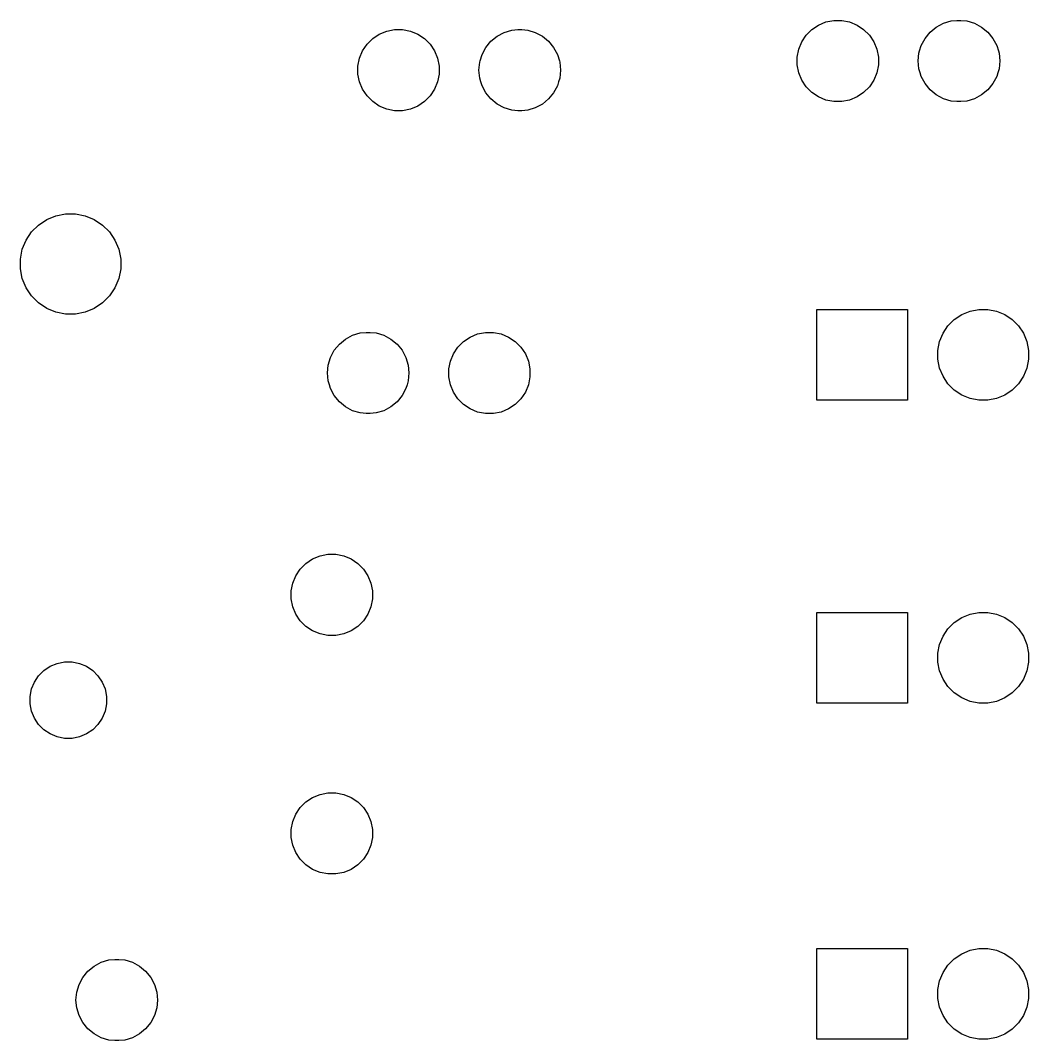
# Model space of a CAD drawing. Extents: x 139.8 to 186.2, y -94.3 to -48.9.
# Drawn here: x 164.1 to 185.23, y -70.32 to -48.93 of the extents above; entities that cross this region are included whole.
import ezdxf

# ---------------------------------------------------------------- set-up
doc = ezdxf.new("R2010")
doc.units = 0
doc.header["$MEASUREMENT"] = 0
doc.layers.add('BLACK', color=7, linetype='CONTINUOUS')

msp = doc.modelspace()

# ---------------------------------------------------------------- linework, layer by layer
at = {"layer": 'BLACK', "linetype": 'CONTINUOUS'}
for p, q in [((180.826, -49.0299), (180.981, -48.9657)), ((180.981, -48.9657), (181.145, -48.933)), ((181.145, -48.933), (181.313, -48.933)), ((181.313, -48.933), (181.477, -48.9657)), ((181.477, -48.9657), (181.632, -49.0299)), ((183.442, -48.994), (183.602, -48.9453)), ((183.602, -48.9453), (183.727, -48.933)), ((183.602, -48.9453), (183.602, -48.9453)), ((183.602, -48.9453), (183.602, -48.9453)), ((183.727, -48.933), (183.811, -48.933)), ((183.811, -48.933), (183.936, -48.9453)), ((183.936, -48.9453), (183.936, -48.9453)), ((183.936, -48.9453), (183.936, -48.9453)), ((183.936, -48.9453), (184.096, -48.994)), ((171.619, -49.2204), (171.774, -49.1562)), ((171.774, -49.1562), (171.938, -49.1235)), ((171.938, -49.1235), (172.106, -49.1235)), ((172.106, -49.1235), (172.27, -49.1562)), ((172.27, -49.1562), (172.425, -49.2204)), ((174.087, -49.2635), (174.235, -49.1845)), ((174.235, -49.1845), (174.395, -49.1358)), ((174.235, -49.1845), (174.235, -49.1845)), ((174.235, -49.1845), (174.235, -49.1845)), ((174.395, -49.1358), (174.52, -49.1235)), ((174.395, -49.1358), (174.395, -49.1358)), ((174.395, -49.1358), (174.395, -49.1358)), ((174.52, -49.1235), (174.604, -49.1235)), ((174.604, -49.1235), (174.729, -49.1358)), ((174.729, -49.1358), (174.729, -49.1358)), ((174.729, -49.1358), (174.729, -49.1358)), ((174.729, -49.1358), (174.889, -49.1845)), ((174.889, -49.1845), (174.889, -49.1845)), ((174.889, -49.1845), (174.889, -49.1845)), ((174.889, -49.1845), (175.037, -49.2635)), ((180.568, -49.2415), (180.687, -49.123)), ((180.687, -49.123), (180.826, -49.0299)), ((181.632, -49.0299), (181.771, -49.123)), ((181.771, -49.123), (181.89, -49.2415)), ((183.058, -49.3089), (183.164, -49.1793)), ((183.164, -49.1793), (183.294, -49.073)), ((183.294, -49.073), (183.442, -48.994)), ((183.442, -48.994), (183.442, -48.994)), ((183.442, -48.994), (183.442, -48.994)), ((184.096, -48.994), (184.096, -48.994)), ((184.096, -48.994), (184.096, -48.994)), ((184.096, -48.994), (184.244, -49.073)), ((184.244, -49.073), (184.374, -49.1793)), ((184.374, -49.1793), (184.48, -49.3089)), ((171.361, -49.432), (171.48, -49.3135)), ((171.48, -49.3135), (171.619, -49.2204)), ((172.425, -49.2204), (172.564, -49.3135)), ((172.564, -49.3135), (172.683, -49.432)), ((173.851, -49.4994), (173.957, -49.3698)), ((173.957, -49.3698), (174.087, -49.2635)), ((175.037, -49.2635), (175.167, -49.3698)), ((175.167, -49.3698), (175.273, -49.4994)), ((180.411, -49.5358), (180.475, -49.3809)), ((180.475, -49.3809), (180.568, -49.2415)), ((181.89, -49.2415), (181.983, -49.3809)), ((181.983, -49.3809), (182.047, -49.5358)), ((182.979, -49.4568), (183.058, -49.3089)), ((184.48, -49.3089), (184.559, -49.4568)), ((171.204, -49.7263), (171.268, -49.5714)), ((171.268, -49.5714), (171.361, -49.432)), ((172.683, -49.432), (172.776, -49.5714)), ((172.776, -49.5714), (172.84, -49.7263)), ((173.772, -49.6473), (173.851, -49.4994)), ((175.273, -49.4994), (175.352, -49.6473)), ((180.378, -49.7002), (180.411, -49.5358)), ((182.047, -49.5358), (182.08, -49.7002)), ((182.914, -49.784), (182.93, -49.6172)), ((182.93, -49.6172), (182.944, -49.5714)), ((182.944, -49.5714), (182.979, -49.4568)), ((182.979, -49.4568), (182.979, -49.4568)), ((182.979, -49.4568), (182.979, -49.4568)), ((184.559, -49.4568), (184.559, -49.4568)), ((184.559, -49.4568), (184.559, -49.4568)), ((184.559, -49.4568), (184.594, -49.5714)), ((184.594, -49.5714), (184.608, -49.6172)), ((184.608, -49.6172), (184.624, -49.784)), ((171.171, -49.8907), (171.204, -49.7263)), ((172.84, -49.7263), (172.873, -49.8907)), ((173.707, -49.9745), (173.723, -49.8077)), ((173.723, -49.8077), (173.73, -49.784)), ((173.73, -49.784), (173.772, -49.6473)), ((173.772, -49.6473), (173.772, -49.6473)), ((173.772, -49.6473), (173.772, -49.6473)), ((175.352, -49.6473), (175.352, -49.6473)), ((175.352, -49.6473), (175.352, -49.6473)), ((175.352, -49.6473), (175.394, -49.784)), ((175.394, -49.784), (175.401, -49.8077)), ((175.401, -49.8077), (175.417, -49.9745)), ((180.378, -49.8678), (180.378, -49.7002)), ((182.08, -49.7002), (182.08, -49.8678)), ((182.93, -49.9508), (182.914, -49.784)), ((184.624, -49.784), (184.608, -49.9508)), ((171.171, -50.0583), (171.171, -49.8907)), ((172.873, -49.8907), (172.873, -50.0583)), ((173.723, -50.1413), (173.707, -49.9745)), ((175.417, -49.9745), (175.401, -50.1413)), ((180.411, -50.0322), (180.378, -49.8678)), ((180.475, -50.1871), (180.411, -50.0322)), ((182.047, -50.0322), (181.983, -50.1871)), ((182.08, -49.8678), (182.047, -50.0322)), ((182.955, -50.0322), (182.93, -49.9508)), ((182.93, -49.9508), (182.93, -49.9508)), ((182.93, -49.9508), (182.93, -49.9508)), ((182.979, -50.1112), (182.955, -50.0322)), ((184.583, -50.0322), (184.559, -50.1112)), ((184.608, -49.9508), (184.583, -50.0322)), ((184.608, -49.9508), (184.608, -49.9508)), ((184.608, -49.9508), (184.608, -49.9508)), ((171.204, -50.2227), (171.171, -50.0583)), ((171.268, -50.3776), (171.204, -50.2227)), ((172.84, -50.2227), (172.776, -50.3776)), ((172.873, -50.0583), (172.84, -50.2227)), ((173.748, -50.2227), (173.723, -50.1413)), ((173.723, -50.1413), (173.723, -50.1413)), ((173.723, -50.1413), (173.723, -50.1413)), ((173.772, -50.3017), (173.748, -50.2227)), ((175.376, -50.2227), (175.352, -50.3017)), ((175.401, -50.1413), (175.376, -50.2227)), ((175.401, -50.1413), (175.401, -50.1413)), ((175.401, -50.1413), (175.401, -50.1413)), ((180.568, -50.3265), (180.475, -50.1871)), ((181.983, -50.1871), (181.89, -50.3265)), ((183.058, -50.2591), (182.979, -50.1112)), ((183.164, -50.3887), (183.058, -50.2591)), ((184.48, -50.2591), (184.374, -50.3887)), ((184.559, -50.1112), (184.48, -50.2591)), ((171.361, -50.517), (171.268, -50.3776)), ((172.776, -50.3776), (172.683, -50.517)), ((173.851, -50.4496), (173.772, -50.3017)), ((173.957, -50.5792), (173.851, -50.4496)), ((175.273, -50.4496), (175.167, -50.5792)), ((175.352, -50.3017), (175.273, -50.4496)), ((180.687, -50.445), (180.568, -50.3265)), ((180.826, -50.5381), (180.687, -50.445)), ((181.771, -50.445), (181.632, -50.5381)), ((181.89, -50.3265), (181.771, -50.445)), ((183.294, -50.495), (183.164, -50.3887)), ((184.374, -50.3887), (184.244, -50.495)), ((171.48, -50.6355), (171.361, -50.517)), ((171.619, -50.7286), (171.48, -50.6355)), ((172.564, -50.6355), (172.425, -50.7286)), ((172.683, -50.517), (172.564, -50.6355)), ((174.087, -50.6855), (173.957, -50.5792)), ((174.235, -50.7645), (174.087, -50.6855)), ((175.037, -50.6855), (174.889, -50.7645)), ((175.167, -50.5792), (175.037, -50.6855)), ((180.981, -50.6023), (180.826, -50.5381)), ((181.145, -50.635), (180.981, -50.6023)), ((181.313, -50.635), (181.145, -50.635)), ((181.477, -50.6023), (181.313, -50.635)), ((181.632, -50.5381), (181.477, -50.6023)), ((183.442, -50.574), (183.294, -50.495)), ((183.602, -50.6227), (183.442, -50.574)), ((183.442, -50.574), (183.442, -50.574)), ((183.442, -50.574), (183.442, -50.574)), ((183.727, -50.635), (183.602, -50.6227)), ((183.602, -50.6227), (183.602, -50.6227)), ((183.602, -50.6227), (183.602, -50.6227)), ((183.811, -50.635), (183.727, -50.635)), ((183.936, -50.6227), (183.811, -50.635)), ((184.096, -50.574), (183.936, -50.6227)), ((183.936, -50.6227), (183.936, -50.6227)), ((183.936, -50.6227), (183.936, -50.6227)), ((184.244, -50.495), (184.096, -50.574)), ((184.096, -50.574), (184.096, -50.574)), ((184.096, -50.574), (184.096, -50.574)), ((171.774, -50.7928), (171.619, -50.7286)), ((171.938, -50.8255), (171.774, -50.7928)), ((172.106, -50.8255), (171.938, -50.8255)), ((172.27, -50.7928), (172.106, -50.8255)), ((172.425, -50.7286), (172.27, -50.7928)), ((174.395, -50.8132), (174.235, -50.7645)), ((174.235, -50.7645), (174.235, -50.7645)), ((174.235, -50.7645), (174.235, -50.7645)), ((174.52, -50.8255), (174.395, -50.8132)), ((174.395, -50.8132), (174.395, -50.8132)), ((174.395, -50.8132), (174.395, -50.8132)), ((174.604, -50.8255), (174.52, -50.8255)), ((174.729, -50.8132), (174.604, -50.8255)), ((174.889, -50.7645), (174.729, -50.8132)), ((174.729, -50.8132), (174.729, -50.8132)), ((174.729, -50.8132), (174.729, -50.8132)), ((174.889, -50.7645), (174.889, -50.7645)), ((174.889, -50.7645), (174.889, -50.7645)), ((164.649, -53.1071), (164.84, -53.0279)), ((164.84, -53.0279), (165.043, -52.9875)), ((165.043, -52.9875), (165.251, -52.9875)), ((165.251, -52.9875), (165.454, -53.0279)), ((165.454, -53.0279), (165.645, -53.1071)), ((164.331, -53.3685), (164.477, -53.2221)), ((164.477, -53.2221), (164.649, -53.1071)), ((165.645, -53.1071), (165.817, -53.2221)), ((165.817, -53.2221), (165.963, -53.3685)), ((164.216, -53.5407), (164.331, -53.3685)), ((165.963, -53.3685), (166.078, -53.5407)), ((164.136, -53.7319), (164.216, -53.5407)), ((166.078, -53.5407), (166.158, -53.7319)), ((164.096, -53.935), (164.136, -53.7319)), ((166.158, -53.7319), (166.198, -53.935)), ((164.096, -54.142), (164.096, -53.935)), ((166.198, -53.935), (166.198, -54.142)), ((164.136, -54.3451), (164.096, -54.142)), ((166.198, -54.142), (166.158, -54.3451)), ((164.216, -54.5363), (164.136, -54.3451)), ((164.331, -54.7085), (164.216, -54.5363)), ((166.078, -54.5363), (165.963, -54.7085)), ((166.158, -54.3451), (166.078, -54.5363)), ((164.477, -54.8549), (164.331, -54.7085)), ((165.963, -54.7085), (165.817, -54.8549)), ((164.649, -54.9699), (164.477, -54.8549)), ((165.817, -54.8549), (165.645, -54.9699)), ((164.84, -55.0491), (164.649, -54.9699)), ((165.043, -55.0895), (164.84, -55.0491)), ((165.251, -55.0895), (165.043, -55.0895)), ((165.454, -55.0491), (165.251, -55.0895)), ((165.645, -54.9699), (165.454, -55.0491)), ((180.786, -56.8945), (180.786, -54.9925)), ((180.786, -54.9925), (182.688, -54.9925)), ((182.688, -54.9925), (182.688, -56.8945)), ((183.671, -55.2048), (183.827, -55.1007)), ((183.827, -55.1007), (184, -55.029)), ((184, -55.029), (184.183, -54.9925)), ((184.183, -54.9925), (184.371, -54.9925)), ((184.371, -54.9925), (184.554, -55.029)), ((184.554, -55.029), (184.727, -55.1007)), ((184.727, -55.1007), (184.883, -55.2048)), ((183.434, -55.493), (183.538, -55.3373)), ((183.538, -55.3373), (183.671, -55.2048)), ((184.883, -55.2048), (185.016, -55.3373)), ((185.016, -55.3373), (185.12, -55.493)), ((170.911, -55.6135), (171.059, -55.5345)), ((171.059, -55.5345), (171.219, -55.4858)), ((171.059, -55.5345), (171.059, -55.5345)), ((171.059, -55.5345), (171.059, -55.5345)), ((171.219, -55.4858), (171.344, -55.4735)), ((171.219, -55.4858), (171.219, -55.4858)), ((171.219, -55.4858), (171.219, -55.4858)), ((171.344, -55.4735), (171.428, -55.4735)), ((171.428, -55.4735), (171.553, -55.4858)), ((171.553, -55.4858), (171.553, -55.4858)), ((171.553, -55.4858), (171.553, -55.4858)), ((171.553, -55.4858), (171.713, -55.5345)), ((171.713, -55.5345), (171.713, -55.5345)), ((171.713, -55.5345), (171.713, -55.5345)), ((171.713, -55.5345), (171.861, -55.6135)), ((173.384, -55.6635), (173.523, -55.5704)), ((173.523, -55.5704), (173.678, -55.5062)), ((173.678, -55.5062), (173.842, -55.4735)), ((173.842, -55.4735), (174.01, -55.4735)), ((174.01, -55.4735), (174.174, -55.5062)), ((174.174, -55.5062), (174.329, -55.5704)), ((174.329, -55.5704), (174.468, -55.6635)), ((183.363, -55.6661), (183.434, -55.493)), ((185.12, -55.493), (185.191, -55.6661)), ((170.675, -55.8494), (170.781, -55.7198)), ((170.781, -55.7198), (170.911, -55.6135)), ((171.861, -55.6135), (171.991, -55.7198)), ((171.991, -55.7198), (172.097, -55.8494)), ((173.172, -55.9214), (173.265, -55.782)), ((173.265, -55.782), (173.384, -55.6635)), ((174.468, -55.6635), (174.587, -55.782)), ((174.587, -55.782), (174.68, -55.9214)), ((183.326, -55.8498), (183.363, -55.6661)), ((185.191, -55.6661), (185.228, -55.8498)), ((170.547, -56.1577), (170.596, -55.9973)), ((170.596, -55.9973), (170.675, -55.8494)), ((170.596, -55.9973), (170.596, -55.9973)), ((170.596, -55.9973), (170.596, -55.9973)), ((172.097, -55.8494), (172.176, -55.9973)), ((172.176, -55.9973), (172.176, -55.9973)), ((172.176, -55.9973), (172.176, -55.9973)), ((172.176, -55.9973), (172.225, -56.1577)), ((173.108, -56.0763), (173.172, -55.9214)), ((174.68, -55.9214), (174.744, -56.0763)), ((183.326, -56.0372), (183.326, -55.8498)), ((185.228, -55.8498), (185.228, -56.0372)), ((170.531, -56.3245), (170.547, -56.1577)), ((170.547, -56.1577), (170.547, -56.1577)), ((172.225, -56.1577), (172.225, -56.1577)), ((172.225, -56.1577), (172.241, -56.3245)), ((173.075, -56.2407), (173.108, -56.0763)), ((173.075, -56.4083), (173.075, -56.2407)), ((174.744, -56.0763), (174.777, -56.2407)), ((174.777, -56.2407), (174.777, -56.4083)), ((183.363, -56.2209), (183.326, -56.0372)), ((183.434, -56.394), (183.363, -56.2209)), ((185.191, -56.2209), (185.12, -56.394)), ((185.228, -56.0372), (185.191, -56.2209)), ((170.547, -56.4913), (170.531, -56.3245)), ((172.241, -56.3245), (172.225, -56.4913)), ((173.108, -56.5727), (173.075, -56.4083)), ((174.777, -56.4083), (174.744, -56.5727)), ((183.538, -56.5497), (183.434, -56.394)), ((185.12, -56.394), (185.016, -56.5497)), ((170.572, -56.5727), (170.547, -56.4913)), ((170.547, -56.4913), (170.547, -56.4913)), ((170.547, -56.4913), (170.547, -56.4913)), ((170.596, -56.6517), (170.572, -56.5727)), ((170.675, -56.7996), (170.596, -56.6517)), ((172.176, -56.6517), (172.097, -56.7996)), ((172.2, -56.5727), (172.176, -56.6517)), ((172.225, -56.4913), (172.2, -56.5727)), ((172.225, -56.4913), (172.225, -56.4913)), ((172.225, -56.4913), (172.225, -56.4913)), ((173.172, -56.7276), (173.108, -56.5727)), ((174.744, -56.5727), (174.68, -56.7276)), ((183.671, -56.6822), (183.538, -56.5497)), ((185.016, -56.5497), (184.883, -56.6822)), ((170.781, -56.9292), (170.675, -56.7996)), ((172.097, -56.7996), (171.991, -56.9292)), ((173.265, -56.867), (173.172, -56.7276)), ((173.384, -56.9855), (173.265, -56.867)), ((174.587, -56.867), (174.468, -56.9855)), ((174.68, -56.7276), (174.587, -56.867)), ((183.827, -56.7863), (183.671, -56.6822)), ((184, -56.858), (183.827, -56.7863)), ((184.183, -56.8945), (184, -56.858)), ((184.554, -56.858), (184.371, -56.8945)), ((184.727, -56.7863), (184.554, -56.858)), ((184.883, -56.6822), (184.727, -56.7863)), ((170.911, -57.0355), (170.781, -56.9292)), ((171.059, -57.1145), (170.911, -57.0355)), ((171.861, -57.0355), (171.713, -57.1145)), ((171.991, -56.9292), (171.861, -57.0355)), ((173.523, -57.0786), (173.384, -56.9855)), ((173.678, -57.1428), (173.523, -57.0786)), ((174.329, -57.0786), (174.174, -57.1428)), ((174.468, -56.9855), (174.329, -57.0786)), ((182.688, -56.8945), (180.786, -56.8945)), ((184.371, -56.8945), (184.183, -56.8945)), ((171.219, -57.1632), (171.059, -57.1145)), ((171.059, -57.1145), (171.059, -57.1145)), ((171.059, -57.1145), (171.059, -57.1145)), ((171.344, -57.1755), (171.219, -57.1632)), ((171.219, -57.1632), (171.219, -57.1632)), ((171.219, -57.1632), (171.219, -57.1632)), ((171.428, -57.1755), (171.344, -57.1755)), ((171.553, -57.1632), (171.428, -57.1755)), ((171.713, -57.1145), (171.553, -57.1632)), ((171.553, -57.1632), (171.553, -57.1632)), ((171.553, -57.1632), (171.553, -57.1632)), ((171.713, -57.1145), (171.713, -57.1145)), ((171.713, -57.1145), (171.713, -57.1145)), ((173.842, -57.1755), (173.678, -57.1428)), ((174.01, -57.1755), (173.842, -57.1755)), ((174.174, -57.1428), (174.01, -57.1755)), ((170.082, -60.3155), (170.221, -60.2224)), ((170.221, -60.2224), (170.376, -60.1582)), ((170.376, -60.1582), (170.54, -60.1255)), ((170.54, -60.1255), (170.708, -60.1255)), ((170.708, -60.1255), (170.872, -60.1582)), ((170.872, -60.1582), (171.027, -60.2224)), ((171.027, -60.2224), (171.166, -60.3155)), ((169.87, -60.5734), (169.963, -60.434)), ((169.963, -60.434), (170.082, -60.3155)), ((171.166, -60.3155), (171.285, -60.434)), ((171.285, -60.434), (171.378, -60.5734)), ((169.773, -60.8927), (169.806, -60.7283)), ((169.806, -60.7283), (169.87, -60.5734)), ((171.378, -60.5734), (171.442, -60.7283)), ((171.442, -60.7283), (171.475, -60.8927)), ((169.773, -61.0603), (169.773, -60.8927)), ((171.475, -60.8927), (171.475, -61.0603)), ((169.806, -61.2247), (169.773, -61.0603)), ((171.475, -61.0603), (171.442, -61.2247)), ((169.87, -61.3796), (169.806, -61.2247)), ((169.963, -61.519), (169.87, -61.3796)), ((171.378, -61.3796), (171.285, -61.519)), ((171.442, -61.2247), (171.378, -61.3796)), ((180.786, -63.2445), (180.786, -61.3425)), ((180.786, -61.3425), (182.688, -61.3425)), ((182.688, -61.3425), (182.688, -63.2445)), ((183.827, -61.4507), (184, -61.379)), ((184, -61.379), (184.183, -61.3425)), ((184.183, -61.3425), (184.371, -61.3425)), ((184.371, -61.3425), (184.554, -61.379)), ((184.554, -61.379), (184.727, -61.4507)), ((170.082, -61.6375), (169.963, -61.519)), ((171.285, -61.519), (171.166, -61.6375)), ((183.538, -61.6873), (183.671, -61.5548)), ((183.671, -61.5548), (183.827, -61.4507)), ((184.727, -61.4507), (184.883, -61.5548)), ((184.883, -61.5548), (185.016, -61.6873)), ((170.221, -61.7306), (170.082, -61.6375)), ((170.376, -61.7948), (170.221, -61.7306)), ((170.54, -61.8275), (170.376, -61.7948)), ((170.872, -61.7948), (170.708, -61.8275)), ((171.027, -61.7306), (170.872, -61.7948)), ((171.166, -61.6375), (171.027, -61.7306)), ((183.434, -61.843), (183.538, -61.6873)), ((185.016, -61.6873), (185.12, -61.843)), ((170.708, -61.8275), (170.54, -61.8275)), ((183.326, -62.1998), (183.363, -62.0161)), ((183.363, -62.0161), (183.434, -61.843)), ((185.12, -61.843), (185.191, -62.0161)), ((185.191, -62.0161), (185.228, -62.1998)), ((183.326, -62.3872), (183.326, -62.1998)), ((185.228, -62.1998), (185.228, -62.3872)), ((164.721, -62.4727), (164.866, -62.4123)), ((164.866, -62.4123), (165.021, -62.3815)), ((165.021, -62.3815), (165.179, -62.3815)), ((165.179, -62.3815), (165.334, -62.4123)), ((165.334, -62.4123), (165.479, -62.4727)), ((183.363, -62.5709), (183.326, -62.3872)), ((185.228, -62.3872), (185.191, -62.5709)), ((164.478, -62.6719), (164.589, -62.5603)), ((164.589, -62.5603), (164.721, -62.4727)), ((165.479, -62.4727), (165.611, -62.5603)), ((165.611, -62.5603), (165.722, -62.6719)), ((183.434, -62.744), (183.363, -62.5709)), ((185.191, -62.5709), (185.12, -62.744)), ((164.33, -62.9489), (164.39, -62.8031)), ((164.39, -62.8031), (164.478, -62.6719)), ((165.722, -62.6719), (165.81, -62.8031)), ((165.81, -62.8031), (165.87, -62.9489)), ((183.538, -62.8997), (183.434, -62.744)), ((185.12, -62.744), (185.016, -62.8997)), ((164.299, -63.1036), (164.33, -62.9489)), ((165.87, -62.9489), (165.901, -63.1036)), ((183.671, -63.0322), (183.538, -62.8997)), ((183.827, -63.1363), (183.671, -63.0322)), ((184.883, -63.0322), (184.727, -63.1363)), ((185.016, -62.8997), (184.883, -63.0322)), ((164.299, -63.2614), (164.299, -63.1036)), ((164.33, -63.4161), (164.299, -63.2614)), ((165.901, -63.2614), (165.87, -63.4161)), ((165.901, -63.1036), (165.901, -63.2614)), ((182.688, -63.2445), (180.786, -63.2445)), ((184, -63.208), (183.827, -63.1363)), ((184.183, -63.2445), (184, -63.208)), ((184.371, -63.2445), (184.183, -63.2445)), ((184.554, -63.208), (184.371, -63.2445)), ((184.727, -63.1363), (184.554, -63.208)), ((164.39, -63.5619), (164.33, -63.4161)), ((165.87, -63.4161), (165.81, -63.5619)), ((164.478, -63.6931), (164.39, -63.5619)), ((164.589, -63.8047), (164.478, -63.6931)), ((165.722, -63.6931), (165.611, -63.8047)), ((165.81, -63.5619), (165.722, -63.6931)), ((164.721, -63.8923), (164.589, -63.8047)), ((164.866, -63.9527), (164.721, -63.8923)), ((165.479, -63.8923), (165.334, -63.9527)), ((165.611, -63.8047), (165.479, -63.8923)), ((165.021, -63.9835), (164.866, -63.9527)), ((165.179, -63.9835), (165.021, -63.9835)), ((165.334, -63.9527), (165.179, -63.9835)), ((170.082, -65.3155), (170.221, -65.2224)), ((170.221, -65.2224), (170.376, -65.1582)), ((170.376, -65.1582), (170.54, -65.1255)), ((170.54, -65.1255), (170.708, -65.1255)), ((170.708, -65.1255), (170.872, -65.1582)), ((170.872, -65.1582), (171.027, -65.2224)), ((171.027, -65.2224), (171.166, -65.3155)), ((169.87, -65.5734), (169.963, -65.434)), ((169.963, -65.434), (170.082, -65.3155)), ((171.166, -65.3155), (171.285, -65.434)), ((171.285, -65.434), (171.378, -65.5734)), ((169.806, -65.7283), (169.87, -65.5734)), ((171.378, -65.5734), (171.442, -65.7283)), ((169.773, -65.8927), (169.806, -65.7283)), ((171.442, -65.7283), (171.475, -65.8927)), ((169.773, -66.0603), (169.773, -65.8927)), ((169.806, -66.2247), (169.773, -66.0603)), ((171.475, -66.0603), (171.442, -66.2247)), ((171.475, -65.8927), (171.475, -66.0603)), ((169.87, -66.3796), (169.806, -66.2247)), ((171.442, -66.2247), (171.378, -66.3796)), ((169.963, -66.519), (169.87, -66.3796)), ((171.378, -66.3796), (171.285, -66.519)), ((170.082, -66.6375), (169.963, -66.519)), ((170.221, -66.7306), (170.082, -66.6375)), ((171.166, -66.6375), (171.027, -66.7306)), ((171.285, -66.519), (171.166, -66.6375)), ((170.376, -66.7948), (170.221, -66.7306)), ((170.54, -66.8275), (170.376, -66.7948)), ((170.708, -66.8275), (170.54, -66.8275)), ((170.872, -66.7948), (170.708, -66.8275)), ((171.027, -66.7306), (170.872, -66.7948)), ((180.786, -70.293), (180.786, -68.391)), ((180.786, -68.391), (182.688, -68.391)), ((182.688, -68.391), (182.688, -70.293)), ((183.827, -68.4992), (184, -68.4275)), ((184, -68.4275), (184.183, -68.391)), ((184.183, -68.391), (184.371, -68.391)), ((184.371, -68.391), (184.554, -68.4275)), ((184.554, -68.4275), (184.727, -68.4992)), ((165.789, -68.679), (165.949, -68.6303)), ((165.949, -68.6303), (166.074, -68.618)), ((165.949, -68.6303), (165.949, -68.6303)), ((165.949, -68.6303), (165.949, -68.6303)), ((166.074, -68.618), (166.158, -68.618)), ((166.158, -68.618), (166.283, -68.6303)), ((166.283, -68.6303), (166.283, -68.6303)), ((166.283, -68.6303), (166.283, -68.6303)), ((166.283, -68.6303), (166.443, -68.679)), ((183.538, -68.7358), (183.671, -68.6033)), ((183.671, -68.6033), (183.827, -68.4992)), ((184.727, -68.4992), (184.883, -68.6033)), ((184.883, -68.6033), (185.016, -68.7358)), ((165.405, -68.9939), (165.511, -68.8643)), ((165.511, -68.8643), (165.641, -68.758)), ((165.641, -68.758), (165.789, -68.679)), ((165.789, -68.679), (165.789, -68.679)), ((165.789, -68.679), (165.789, -68.679)), ((166.443, -68.679), (166.443, -68.679)), ((166.443, -68.679), (166.443, -68.679)), ((166.443, -68.679), (166.591, -68.758)), ((166.591, -68.758), (166.721, -68.8643)), ((166.721, -68.8643), (166.827, -68.9939)), ((183.434, -68.8915), (183.538, -68.7358)), ((185.016, -68.7358), (185.12, -68.8915)), ((165.326, -69.1418), (165.405, -68.9939)), ((166.827, -68.9939), (166.906, -69.1418)), ((183.326, -69.2483), (183.363, -69.0646)), ((183.363, -69.0646), (183.434, -68.8915)), ((185.12, -68.8915), (185.191, -69.0646)), ((185.191, -69.0646), (185.228, -69.2483)), ((165.277, -69.3022), (165.326, -69.1418)), ((166.906, -69.1418), (166.955, -69.3022)), ((183.326, -69.4357), (183.326, -69.2483)), ((185.228, -69.2483), (185.228, -69.4357)), ((165.261, -69.469), (165.277, -69.3022)), ((165.277, -69.6358), (165.261, -69.469)), ((166.955, -69.3022), (166.971, -69.469)), ((166.971, -69.469), (166.955, -69.6358)), ((183.363, -69.6194), (183.326, -69.4357)), ((185.228, -69.4357), (185.191, -69.6194)), ((165.326, -69.7957), (165.277, -69.6358)), ((165.277, -69.6358), (165.277, -69.6358)), ((165.277, -69.6358), (165.277, -69.6358)), ((166.955, -69.6358), (166.906, -69.7957)), ((166.955, -69.6358), (166.955, -69.6358)), ((166.955, -69.6358), (166.955, -69.6358)), ((183.434, -69.7925), (183.363, -69.6194)), ((185.191, -69.6194), (185.12, -69.7925)), ((165.326, -69.7962), (165.326, -69.7957)), ((165.405, -69.9441), (165.326, -69.7962)), ((166.906, -69.7962), (166.827, -69.9441)), ((166.906, -69.7957), (166.906, -69.7962)), ((183.538, -69.9482), (183.434, -69.7925)), ((185.12, -69.7925), (185.016, -69.9482)), ((165.511, -70.0737), (165.405, -69.9441)), ((165.641, -70.18), (165.511, -70.0737)), ((166.721, -70.0737), (166.591, -70.18)), ((166.827, -69.9441), (166.721, -70.0737)), ((183.671, -70.0807), (183.538, -69.9482)), ((183.827, -70.1848), (183.671, -70.0807)), ((184.883, -70.0807), (184.727, -70.1848)), ((185.016, -69.9482), (184.883, -70.0807)), ((165.789, -70.259), (165.641, -70.18)), ((165.949, -70.3077), (165.789, -70.259)), ((165.789, -70.259), (165.789, -70.259)), ((165.789, -70.259), (165.789, -70.259)), ((166.074, -70.32), (165.949, -70.3077)), ((165.949, -70.3077), (165.949, -70.3077)), ((165.949, -70.3077), (165.949, -70.3077)), ((166.158, -70.32), (166.074, -70.32)), ((166.283, -70.3077), (166.158, -70.32)), ((166.443, -70.259), (166.283, -70.3077)), ((166.283, -70.3077), (166.283, -70.3077)), ((166.283, -70.3077), (166.283, -70.3077)), ((166.591, -70.18), (166.443, -70.259)), ((166.443, -70.259), (166.443, -70.259)), ((166.443, -70.259), (166.443, -70.259)), ((182.688, -70.293), (180.786, -70.293)), ((184, -70.2565), (183.827, -70.1848)), ((184.183, -70.293), (184, -70.2565)), ((184.371, -70.293), (184.183, -70.293)), ((184.554, -70.2565), (184.371, -70.293)), ((184.727, -70.1848), (184.554, -70.2565))]:
    msp.add_line(p, q, dxfattribs=at)

doc.saveas('drawing.dxf')
